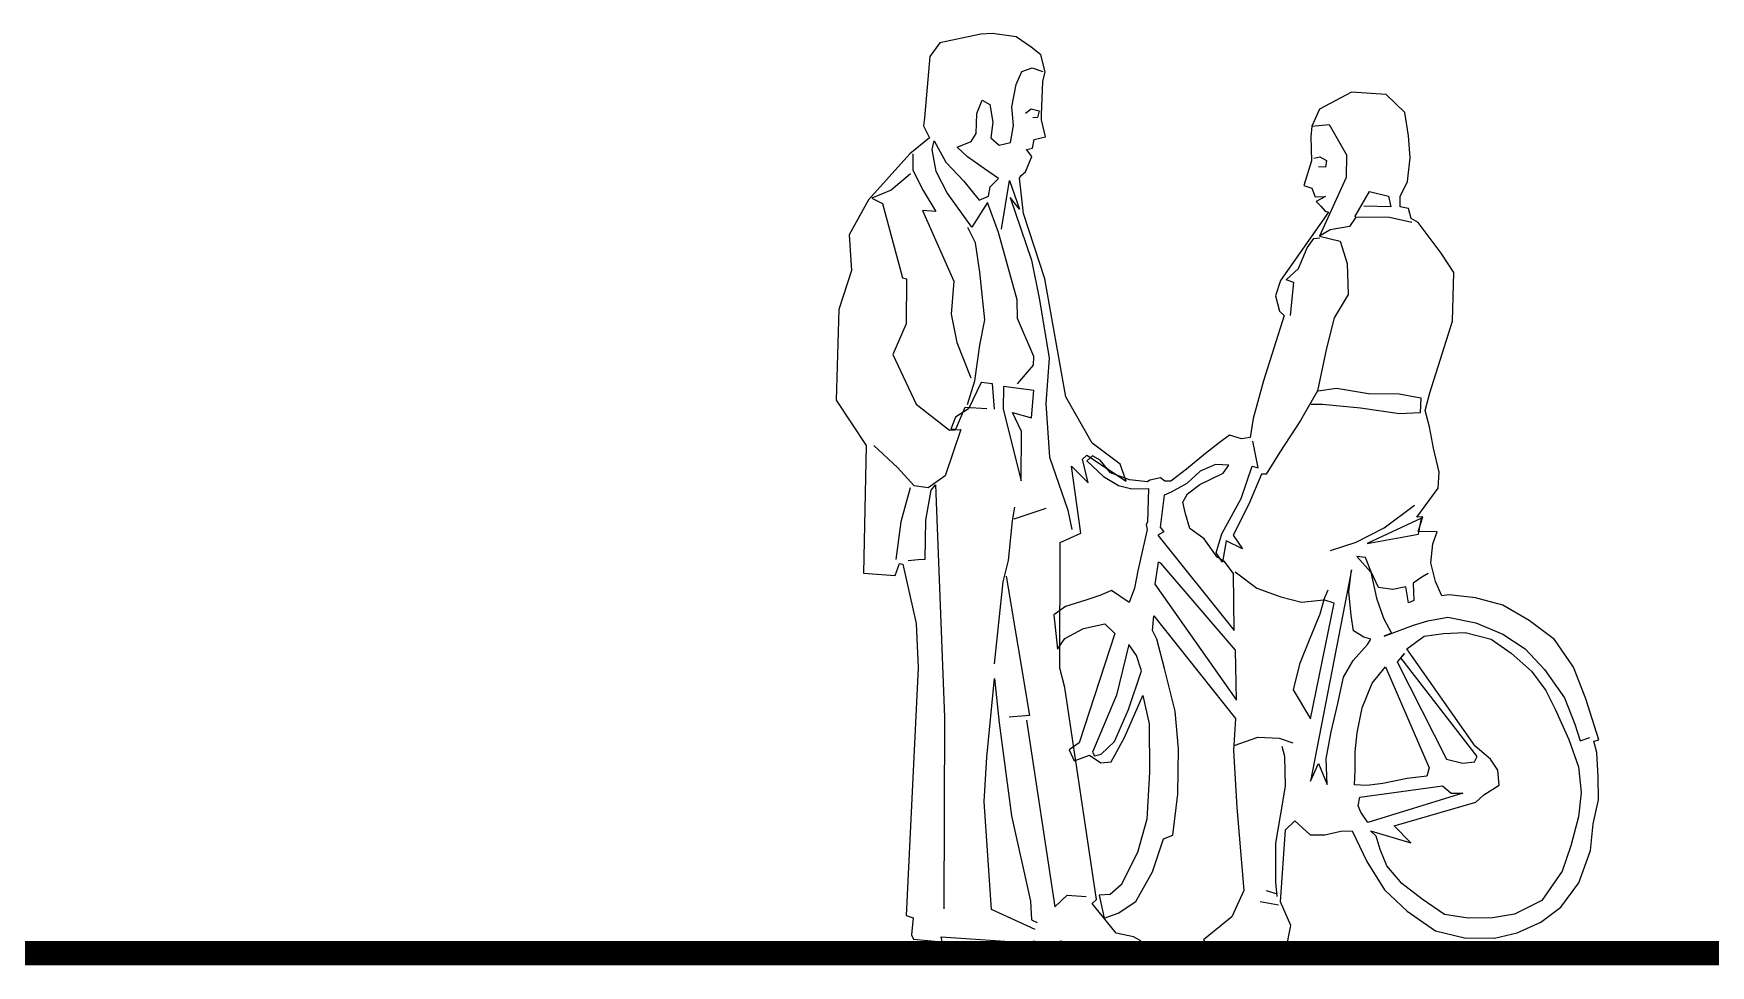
# Model space of a CAD drawing. Header units: millimetres. Extents: x 0 to 35, y -2 to 2.
# Drawn here: x 10.472 to 13.894, y -0.025 to 1.877 of the extents above; entities that cross this region are included whole.
import ezdxf

# ---------------------------------------------------------------- set-up
doc = ezdxf.new("R2010")
doc.units = ezdxf.units.MM
doc.layers.add('45-Biciklisti', color=7, linetype='Continuous')

# ---------------------------------------------------------------- blocks, each defined once
blk = doc.blocks.new('Cyclist 04 - Side view (incl. bystander)')
for p, q in [((-0.6786, 1.8583), (-0.6994, 1.8301)), ((-0.5951, 1.876), (-0.6786, 1.8583)), ((-0.5712, 1.8772), (-0.5951, 1.876)), ((-0.5232, 1.8704), (-0.5712, 1.8772)), ((-0.4926, 1.8496), (-0.5232, 1.8704)), ((-0.4729, 1.8336), (-0.4926, 1.8496)), ((-0.6994, 1.8301), (-0.7099, 1.7049)), ((-0.4635, 1.7992), (-0.4729, 1.8336)), ((-0.5228, 1.7732), (-0.5116, 1.8)), ((-0.5116, 1.8), (-0.4902, 1.8075)), ((-0.4902, 1.8075), (-0.4689, 1.7998)), ((-0.4683, 1.7791), (-0.4635, 1.7992)), ((-0.5318, 1.7277), (-0.5228, 1.7732)), ((-0.471, 1.712), (-0.4683, 1.7791)), ((0.1612, 1.7578), (0.0958, 1.7231)), ((0.2322, 1.753), (0.1612, 1.7578)), ((0.27, 1.716), (0.2322, 1.753)), ((-0.6049, 1.6731), (-0.6032, 1.7142)), ((-0.6032, 1.7142), (-0.5923, 1.7409)), ((-0.5923, 1.7409), (-0.5764, 1.7323)), ((-0.5764, 1.7323), (-0.5704, 1.6963)), ((-0.5284, 1.6892), (-0.5318, 1.7277)), ((-0.5041, 1.7149), (-0.4923, 1.7235)), ((-0.4923, 1.7235), (-0.4761, 1.7196)), ((-0.4761, 1.7196), (-0.4793, 1.7056)), ((-0.471, 1.7008), (-0.471, 1.712)), ((0.0958, 1.7231), (0.0802, 1.688)), ((0.2779, 1.6686), (0.27, 1.716)), ((-0.7099, 1.7049), (-0.7122, 1.689)), ((-0.7122, 1.689), (-0.6998, 1.6641)), ((-0.5704, 1.6963), (-0.5746, 1.6641)), ((-0.5345, 1.6548), (-0.5284, 1.6892)), ((-0.4793, 1.7056), (-0.4892, 1.705)), ((-0.4629, 1.6664), (-0.471, 1.7008)), ((0.0802, 1.688), (0.0785, 1.6666)), ((0.0802, 1.688), (0.1155, 1.6917)), ((0.1155, 1.6917), (0.1512, 1.6293)), ((-0.6998, 1.6641), (-0.7397, 1.6314)), ((-0.6941, 1.6402), (-0.6903, 1.6581)), ((-0.6903, 1.6581), (-0.6668, 1.6147)), ((-0.6432, 1.6449), (-0.6151, 1.6566)), ((-0.6222, 1.6257), (-0.6432, 1.6449)), ((-0.6151, 1.6566), (-0.6049, 1.6731)), ((-0.5746, 1.6641), (-0.5575, 1.6494)), ((-0.5575, 1.6494), (-0.5345, 1.6548)), ((-0.5018, 1.6404), (-0.49, 1.6432)), ((-0.49, 1.6432), (-0.4864, 1.661)), ((-0.4864, 1.661), (-0.4629, 1.6664)), ((0.0785, 1.6666), (0.0796, 1.6172)), ((0.2813, 1.6234), (0.2779, 1.6686)), ((-0.7397, 1.6314), (-0.824, 1.538)), ((-0.7336, 1.6314), (-0.7337, 1.5983)), ((-0.686, 1.5956), (-0.6941, 1.6402)), ((-0.6668, 1.6147), (-0.6296, 1.5761)), ((-0.5879, 1.6008), (-0.6222, 1.6257)), ((-0.5038, 1.5948), (-0.4907, 1.626)), ((-0.4907, 1.626), (-0.5018, 1.6404)), ((0.0796, 1.6172), (0.0639, 1.5669)), ((0.0844, 1.623), (0.0969, 1.6258)), ((0.0969, 1.6258), (0.11, 1.6181)), ((0.11, 1.6181), (0.108, 1.6044)), ((0.1512, 1.6293), (0.1506, 1.5836)), ((0.2758, 1.575), (0.2813, 1.6234)), ((-0.7385, 1.591), (-0.7778, 1.5573)), ((-0.7337, 1.5983), (-0.7125, 1.5568)), ((-0.6635, 1.5519), (-0.686, 1.5956)), ((-0.6296, 1.5761), (-0.5982, 1.5368)), ((-0.5589, 1.5813), (-0.5879, 1.6008)), ((-0.5762, 1.5641), (-0.5589, 1.5813)), ((-0.5528, 1.4781), (-0.5363, 1.5771)), ((-0.5363, 1.5771), (-0.5164, 1.5188)), ((-0.5163, 1.5818), (-0.5127, 1.5875)), ((-0.5082, 1.5098), (-0.5163, 1.5818)), ((-0.5127, 1.5875), (-0.5038, 1.5948)), ((0.108, 1.6044), (0.094, 1.6051)), ((0.1506, 1.5836), (0.1231, 1.5232)), ((0.2604, 1.5448), (0.2758, 1.575)), ((-0.7778, 1.5573), (-0.8176, 1.5409)), ((-0.8176, 1.5409), (-0.7957, 1.5303)), ((-0.7125, 1.5568), (-0.6871, 1.5138)), ((-0.6133, 1.4817), (-0.6635, 1.5519)), ((-0.5982, 1.5368), (-0.5797, 1.545)), ((-0.5797, 1.545), (-0.5762, 1.5641)), ((-0.5164, 1.5188), (-0.5355, 1.5427)), ((-0.5355, 1.5427), (-0.4918, 1.4146)), ((0.0639, 1.5669), (0.0802, 1.5618)), ((0.0802, 1.5618), (0.0871, 1.544)), ((0.0871, 1.544), (0.1085, 1.5447)), ((0.1085, 1.5447), (0.089, 1.534)), ((0.1683, 1.503), (0.198, 1.5548)), ((0.198, 1.5548), (0.2365, 1.5449)), ((0.2365, 1.5449), (0.2419, 1.5235)), ((0.2603, 1.5235), (0.2604, 1.5448)), ((-0.824, 1.538), (-0.864, 1.4665)), ((-0.7957, 1.5303), (-0.7547, 1.3783)), ((-0.6871, 1.5138), (-0.7139, 1.5158)), ((-0.7139, 1.5158), (-0.6502, 1.372)), ((-0.5817, 1.532), (-0.6133, 1.4817)), ((-0.5592, 1.4714), (-0.5817, 1.532)), ((-0.4645, 1.3763), (-0.5082, 1.5098)), ((0.1147, 1.5128), (0.0163, 1.3734)), ((0.089, 1.534), (0.099, 1.5245)), ((0.1231, 1.5232), (0.0959, 1.4634)), ((0.099, 1.5245), (0.1074, 1.5143)), ((0.1074, 1.5143), (0.1147, 1.5128)), ((0.2419, 1.5235), (0.1868, 1.5246)), ((0.2775, 1.5202), (0.2603, 1.5235)), ((0.2829, 1.4995), (0.2775, 1.5202)), ((-0.6061, 1.4502), (-0.6216, 1.4811)), ((0.1179, 1.4764), (0.0959, 1.4634)), ((0.1571, 1.4833), (0.1179, 1.4764)), ((0.1702, 1.5024), (0.1571, 1.4833)), ((0.239, 1.5015), (0.1702, 1.5024)), ((0.2845, 1.4912), (0.239, 1.5015)), ((0.2975, 1.4912), (0.2829, 1.4995)), ((0.3442, 1.429), (0.2975, 1.4912)), ((-0.864, 1.4665), (-0.8588, 1.3935)), ((-0.5973, 1.3903), (-0.6061, 1.4502)), ((-0.521, 1.3337), (-0.5592, 1.4714)), ((0.053, 1.3976), (0.071, 1.4395)), ((0.071, 1.4395), (0.0847, 1.4586)), ((0.0847, 1.4586), (0.0965, 1.4599)), ((0.0959, 1.4634), (0.1379, 1.4537)), ((0.1379, 1.4537), (0.1527, 1.4081)), ((-0.4918, 1.4146), (-0.4755, 1.3336)), ((0.1527, 1.4081), (0.1542, 1.3444)), ((0.3702, 1.3891), (0.3442, 1.429)), ((-0.8588, 1.3935), (-0.8851, 1.314)), ((-0.7547, 1.3783), (-0.747, 1.3767)), ((-0.747, 1.3767), (-0.7473, 1.2846)), ((-0.6502, 1.372), (-0.6558, 1.3045)), ((-0.5871, 1.2925), (-0.5973, 1.3903)), ((-0.4215, 1.1354), (-0.4645, 1.3763)), ((0.0163, 1.3734), (0.0061, 1.3419)), ((0.0281, 1.3747), (0.053, 1.3976)), ((0.0434, 1.3692), (0.0281, 1.3747)), ((0.0369, 1.3017), (0.0434, 1.3692)), ((0.3671, 1.2901), (0.3702, 1.3891)), ((0.0061, 1.3419), (0.0143, 1.3104)), ((0.1542, 1.3444), (0.1257, 1.2967)), ((-0.8851, 1.314), (-0.8903, 1.129)), ((-0.6558, 1.3045), (-0.6442, 1.2465)), ((-0.5205, 1.2958), (-0.521, 1.3337)), ((-0.4755, 1.3336), (-0.4554, 1.2145)), ((0.0238, 1.3018), (-0.0186, 1.1684)), ((0.0143, 1.3104), (0.0238, 1.3018)), ((-0.7473, 1.2846), (-0.7745, 1.2223)), ((-0.5971, 1.2409), (-0.5871, 1.2925)), ((-0.4869, 1.218), (-0.5205, 1.2958)), ((0.1257, 1.2967), (0.1102, 1.235)), ((0.3215, 1.1437), (0.3671, 1.2901)), ((-0.6442, 1.2465), (-0.6157, 1.1747)), ((-0.6074, 1.168), (-0.5971, 1.2409)), ((0.1102, 1.235), (0.0916, 1.1478)), ((-0.7745, 1.2223), (-0.7273, 1.1209)), ((-0.5202, 1.1624), (-0.4876, 1.2002)), ((-0.4876, 1.2002), (-0.4869, 1.218)), ((-0.4554, 1.2145), (-0.4623, 1.1221)), ((-0.6225, 1.12), (-0.6074, 1.168)), ((-0.5944, 1.1651), (-0.62, 1.1111)), ((-0.5715, 1.1625), (-0.5944, 1.1651)), ((-0.0186, 1.1684), (-0.0392, 1.0914)), ((-0.5675, 1.1103), (-0.5715, 1.1625)), ((-0.5489, 1.1567), (-0.5496, 1.1102)), ((-0.4871, 1.1483), (-0.5489, 1.1567)), ((-0.492, 1.0929), (-0.4871, 1.1483)), ((-0.3676, 1.041), (-0.4215, 1.1354)), ((0.0916, 1.1478), (0.057, 1.087)), ((0.0935, 1.1478), (0.1307, 1.1531)), ((0.1307, 1.1531), (0.196, 1.1427)), ((0.196, 1.1427), (0.2587, 1.1416)), ((0.2587, 1.1416), (0.3027, 1.1335)), ((0.3027, 1.1335), (0.3013, 1.103)), ((0.3115, 1.1077), (0.3215, 1.1437)), ((-0.8903, 1.129), (-0.8291, 1.0364)), ((-0.7273, 1.1209), (-0.6593, 1.0675)), ((-0.62, 1.1111), (-0.6468, 1.0939)), ((-0.6462, 1.0697), (-0.6273, 1.1146)), ((-0.6273, 1.1146), (-0.5827, 1.1116)), ((-0.5496, 1.1102), (-0.5131, 0.964)), ((-0.5122, 1.0652), (-0.5305, 1.1038)), ((-0.5305, 1.1038), (-0.492, 1.0929)), ((-0.4623, 1.1221), (-0.455, 1.0122)), ((0.102, 1.12), (0.0791, 1.1201)), ((0.1797, 1.1122), (0.102, 1.12)), ((0.2593, 1.1012), (0.1797, 1.1122)), ((0.3013, 1.103), (0.2593, 1.1012)), ((0.3207, 1.0743), (0.3115, 1.1077)), ((-0.6357, 1.0691), (-0.6678, 0.9742)), ((-0.6593, 1.0675), (-0.6357, 1.0691)), ((-0.6468, 1.0939), (-0.6564, 1.0698)), ((-0.6564, 1.0698), (-0.6462, 1.0697)), ((-0.5131, 0.964), (-0.5122, 1.0652)), ((-0.0392, 1.0914), (-0.0456, 1.0523)), ((0.057, 1.087), (0.0148, 1.0225)), ((0.3285, 1.0309), (0.3207, 1.0743)), ((-0.8291, 1.0364), (-0.8342, 0.7756)), ((-0.7652, 0.9917), (-0.8135, 1.0364)), ((-0.3107, 0.9979), (-0.3676, 1.041)), ((-0.1084, 1.0416), (-0.1365, 1.0203)), ((-0.0877, 1.0572), (-0.1084, 1.0416)), ((-0.0635, 1.0498), (-0.0877, 1.0572)), ((-0.0456, 1.0523), (-0.0635, 1.0498)), ((-0.0292, 0.9904), (-0.0402, 1.0449)), ((0.3402, 0.9819), (0.3285, 1.0309)), ((-0.455, 1.0122), (-0.4177, 0.9042)), ((-0.3907, 0.8573), (-0.4098, 0.994)), ((-0.4098, 0.994), (-0.3761, 0.9598)), ((-0.3875, 1.0086), (-0.3788, 1.0168)), ((-0.3761, 0.9598), (-0.3875, 1.0086)), ((-0.3788, 1.0168), (-0.2984, 0.9634)), ((-0.3671, 1.0155), (-0.3786, 1.005)), ((-0.3786, 1.005), (-0.3446, 0.9728)), ((-0.3518, 1.0062), (-0.3671, 1.0155)), ((-0.3305, 0.9807), (-0.3518, 1.0062)), ((-0.2984, 0.9634), (-0.3107, 0.9979)), ((-0.1365, 1.0203), (-0.1751, 0.988)), ((-0.1165, 0.9977), (-0.1477, 0.9837)), ((-0.0891, 0.996), (-0.1165, 0.9977)), ((-0.1009, 0.9801), (-0.0891, 0.996)), ((-0.0638, 0.9284), (-0.0416, 0.994)), ((-0.0416, 0.994), (-0.0292, 0.9904)), ((0.0148, 1.0225), (-0.0127, 0.978)), ((-0.7312, 0.9537), (-0.7652, 0.9917)), ((-0.6678, 0.9742), (-0.7029, 0.9501)), ((-0.3446, 0.9728), (-0.314, 0.9549)), ((-0.292, 0.9663), (-0.3305, 0.9807)), ((-0.2551, 0.962), (-0.292, 0.9663)), ((-0.25, 0.9655), (-0.2551, 0.962)), ((-0.2286, 0.9703), (-0.25, 0.9655)), ((-0.2197, 0.9632), (-0.2286, 0.9703)), ((-0.2076, 0.9632), (-0.2197, 0.9632)), ((-0.1751, 0.988), (-0.2076, 0.9632)), ((-0.1745, 0.959), (-0.2067, 0.9412)), ((-0.1477, 0.9837), (-0.1745, 0.959)), ((-0.1484, 0.9564), (-0.1009, 0.9801)), ((-0.0223, 0.978), (-0.0485, 0.9163)), ((-0.0127, 0.978), (-0.0223, 0.978)), ((0.3382, 0.9491), (0.3402, 0.9819)), ((-0.7392, 0.9496), (-0.7582, 0.8808)), ((-0.7029, 0.9501), (-0.7312, 0.9537)), ((-0.7072, 0.8842), (-0.6965, 0.9453)), ((-0.6965, 0.9453), (-0.6876, 0.9558)), ((-0.6876, 0.9558), (-0.6691, 0.4816)), ((-0.314, 0.9549), (-0.2867, 0.9478)), ((-0.2867, 0.9478), (-0.2529, 0.9483)), ((-0.2529, 0.9483), (-0.2553, 0.8796)), ((-0.2208, 0.9346), (-0.2292, 0.8693)), ((-0.2067, 0.9412), (-0.2208, 0.9346)), ((-0.1829, 0.9205), (-0.1733, 0.9379)), ((-0.1733, 0.9379), (-0.1484, 0.9564)), ((-0.1031, 0.8559), (-0.0638, 0.9284)), ((0.2944, 0.8899), (0.3382, 0.9491)), ((-0.5305, 0.8825), (-0.5256, 0.9105)), ((-0.5269, 0.8863), (-0.4616, 0.9084)), ((-0.4177, 0.9042), (-0.4095, 0.865)), ((-0.1776, 0.8966), (-0.1829, 0.9205)), ((-0.1684, 0.8669), (-0.1776, 0.8966)), ((-0.0485, 0.9163), (-0.0805, 0.853)), ((0.2278, 0.8681), (0.2897, 0.9148)), ((0.3068, 0.8905), (0.2944, 0.8899)), ((0.2972, 0.8609), (0.3068, 0.8905)), ((-0.7582, 0.8808), (-0.7686, 0.8038)), ((-0.7087, 0.8043), (-0.7072, 0.8842)), ((-0.5383, 0.8013), (-0.5305, 0.8825)), ((-0.4334, 0.838), (-0.3907, 0.8573)), ((-0.256, 0.8646), (-0.2747, 0.7806)), ((-0.2553, 0.8796), (-0.2579, 0.8754)), ((-0.2579, 0.8754), (-0.256, 0.8646)), ((-0.2216, 0.8604), (-0.234, 0.8534)), ((-0.2292, 0.8693), (-0.2216, 0.8604)), ((-0.1392, 0.8461), (-0.1684, 0.8669)), ((-0.115, 0.8174), (-0.1031, 0.8559)), ((0.1707, 0.8393), (0.2278, 0.8681)), ((0.3043, 0.8877), (0.1933, 0.8364)), ((0.1933, 0.8364), (0.2978, 0.8555)), ((0.3364, 0.8602), (0.2972, 0.8609)), ((0.2978, 0.8555), (0.3043, 0.8877)), ((0.3274, 0.8354), (0.3364, 0.8602)), ((-0.4341, 0.5819), (-0.4334, 0.838)), ((-0.234, 0.8534), (-0.0782, 0.6584)), ((-0.1128, 0.8082), (-0.1392, 0.8461)), ((-0.0943, 0.8419), (-0.102, 0.798)), ((-0.0612, 0.8252), (-0.0943, 0.8419)), ((-0.0805, 0.853), (-0.0612, 0.8252)), ((0.1184, 0.8222), (0.1707, 0.8393)), ((0.3231, 0.7969), (0.3274, 0.8354)), ((-0.7702, 0.7707), (-0.7613, 0.7955)), ((-0.7613, 0.7955), (-0.7543, 0.7942)), ((-0.7543, 0.7942), (-0.7272, 0.6728)), ((-0.7431, 0.8015), (-0.7227, 0.8037)), ((-0.7227, 0.8037), (-0.7087, 0.8043)), ((-0.5493, 0.7577), (-0.5383, 0.8013)), ((-0.2335, 0.7983), (-0.2403, 0.7531)), ((-0.2278, 0.7964), (-0.2335, 0.7983)), ((-0.0751, 0.6183), (-0.2278, 0.7964)), ((-0.102, 0.798), (-0.115, 0.8174)), ((-0.0985, 0.7999), (-0.1128, 0.8082)), ((-0.0795, 0.7753), (-0.0985, 0.7999)), ((0.1897, 0.8074), (0.1725, 0.8097)), ((0.1725, 0.8097), (0.2008, 0.7778)), ((0.2008, 0.78), (0.1897, 0.8074)), ((0.3329, 0.7589), (0.3231, 0.7969)), ((-0.8342, 0.7756), (-0.7702, 0.7707)), ((-0.5669, 0.5909), (-0.5493, 0.7577)), ((-0.5432, 0.7695), (-0.4955, 0.4853)), ((-0.2747, 0.7806), (-0.2818, 0.7449)), ((-0.2403, 0.7531), (-0.0731, 0.5164)), ((-0.0782, 0.6584), (-0.0795, 0.7753)), ((-0.076, 0.7785), (-0.0318, 0.7449)), ((0.1616, 0.7823), (0.0777, 0.351)), ((0.1558, 0.7374), (0.1616, 0.7823)), ((0.2163, 0.7462), (0.2008, 0.78)), ((0.2008, 0.7778), (0.2121, 0.7249)), ((0.3046, 0.7673), (0.2874, 0.7556)), ((0.2874, 0.7556), (0.2885, 0.7199)), ((0.3177, 0.7749), (0.3046, 0.7673)), ((0.3456, 0.7293), (0.3329, 0.7589)), ((-0.3786, 0.7216), (-0.422, 0.7074)), ((-0.3525, 0.7304), (-0.3786, 0.7216)), ((-0.3286, 0.7406), (-0.3525, 0.7304)), ((-0.2927, 0.716), (-0.3286, 0.7406)), ((-0.2818, 0.7449), (-0.2927, 0.716)), ((-0.0318, 0.7449), (0.0169, 0.7276)), ((0.0169, 0.7276), (0.0596, 0.7163)), ((0.0596, 0.7163), (0.1048, 0.7216)), ((0.1048, 0.7216), (0.0964, 0.692)), ((0.1048, 0.7216), (0.1138, 0.7417)), ((0.1261, 0.7143), (0.1048, 0.7216)), ((0.1604, 0.6893), (0.1558, 0.7374)), ((0.2121, 0.7249), (0.2267, 0.6837)), ((0.2459, 0.7426), (0.2163, 0.7462)), ((0.2721, 0.7476), (0.2459, 0.7426)), ((0.2777, 0.7151), (0.2721, 0.7476)), ((0.2885, 0.7199), (0.2777, 0.7151)), ((0.3609, 0.7315), (0.3456, 0.7293)), ((0.4144, 0.7256), (0.3609, 0.7315)), ((0.47, 0.7105), (0.4144, 0.7256)), ((-0.422, 0.7074), (-0.4462, 0.6909)), ((-0.4462, 0.6909), (-0.4388, 0.6205)), ((-0.2447, 0.6588), (-0.2424, 0.6888)), ((-0.2424, 0.6888), (-0.0754, 0.4788)), ((0.0964, 0.692), (0.0766, 0.6427)), ((0.0774, 0.4784), (0.1261, 0.7143)), ((0.1655, 0.6578), (0.1604, 0.6893)), ((0.3168, 0.6784), (0.3579, 0.686)), ((0.3579, 0.686), (0.4152, 0.6743)), ((0.5238, 0.6788), (0.47, 0.7105)), ((-0.7272, 0.6728), (-0.7233, 0.5827)), ((-0.4238, 0.6421), (-0.3858, 0.663)), ((-0.3218, 0.6527), (-0.3947, 0.4293)), ((-0.3858, 0.663), (-0.3418, 0.6721)), ((-0.3418, 0.6721), (-0.3218, 0.6527)), ((-0.2359, 0.6413), (-0.2447, 0.6588)), ((0.1864, 0.6453), (0.1655, 0.6578)), ((0.2267, 0.6837), (0.2432, 0.6531)), ((0.2278, 0.6471), (0.2878, 0.6696)), ((0.2432, 0.6531), (0.2278, 0.6471)), ((0.2878, 0.6696), (0.3168, 0.6784)), ((0.3097, 0.6469), (0.3489, 0.6529)), ((0.3489, 0.6529), (0.3932, 0.6543)), ((0.3932, 0.6543), (0.446, 0.6411)), ((0.4152, 0.6743), (0.4699, 0.6513)), ((0.4699, 0.6513), (0.516, 0.6215)), ((0.5753, 0.6402), (0.5238, 0.6788)), ((-0.4388, 0.6205), (-0.4238, 0.6421)), ((-0.2929, 0.63), (-0.318, 0.5269)), ((-0.2773, 0.608), (-0.2929, 0.63)), ((-0.2201, 0.5814), (-0.2359, 0.6413)), ((-0.0731, 0.5164), (-0.0751, 0.6183)), ((0.0766, 0.6427), (0.0551, 0.5899)), ((0.165, 0.5976), (0.194, 0.63)), ((0.2011, 0.6411), (0.1864, 0.6453)), ((0.194, 0.63), (0.2011, 0.6411)), ((0.274, 0.6215), (0.3097, 0.6469)), ((0.4139, 0.4224), (0.274, 0.6215)), ((0.446, 0.6411), (0.487, 0.6121)), ((0.516, 0.6215), (0.5554, 0.5788)), ((0.6143, 0.5837), (0.5753, 0.6402)), ((-0.7233, 0.5827), (-0.7472, 0.0767)), ((-0.424, 0.5421), (-0.4341, 0.5819)), ((-0.2669, 0.5767), (-0.2773, 0.608)), ((0.0551, 0.5899), (0.0425, 0.5374)), ((0.1452, 0.5636), (0.165, 0.5976)), ((0.2037, 0.551), (0.2306, 0.5847)), ((0.2306, 0.5847), (0.3195, 0.3784)), ((0.2692, 0.612), (0.2545, 0.5948)), ((0.2545, 0.5948), (0.3552, 0.3958)), ((0.2621, 0.6031), (0.2692, 0.612)), ((0.4177, 0.4017), (0.2621, 0.6031)), ((0.487, 0.6121), (0.5283, 0.5756)), ((0.6396, 0.5193), (0.6143, 0.5837)), ((-0.5827, 0.4001), (-0.567, 0.5609)), ((-0.567, 0.5609), (-0.5576, 0.4701)), ((-0.2939, 0.4972), (-0.2669, 0.5767)), ((-0.1983, 0.4941), (-0.2201, 0.5814)), ((0.1332, 0.5098), (0.1452, 0.5636)), ((0.1829, 0.5007), (0.2037, 0.551)), ((0.5283, 0.5756), (0.5578, 0.5364)), ((0.5554, 0.5788), (0.5957, 0.521)), ((-0.3589, 0.1098), (-0.424, 0.5421)), ((-0.318, 0.5269), (-0.3673, 0.4101)), ((-0.3017, 0.4402), (-0.2645, 0.5258)), ((-0.2645, 0.5258), (-0.2516, 0.4681)), ((0.0425, 0.5374), (0.0774, 0.4784)), ((0.5578, 0.5364), (0.5768, 0.4978)), ((0.5957, 0.521), (0.6169, 0.4678)), ((0.6662, 0.4355), (0.6396, 0.5193)), ((-0.6691, 0.4816), (-0.6707, 0.0908)), ((-0.4955, 0.4853), (-0.5375, 0.4819)), ((-0.3224, 0.432), (-0.2939, 0.4972)), ((-0.1915, 0.417), (-0.1983, 0.4941)), ((0.12, 0.4522), (0.1332, 0.5098)), ((0.1732, 0.4498), (0.1829, 0.5007)), ((0.5768, 0.4978), (0.605, 0.4363)), ((-0.5576, 0.4701), (-0.5326, 0.2803)), ((-0.5019, 0.4757), (-0.4443, 0.095)), ((-0.2516, 0.4681), (-0.2509, 0.3697)), ((-0.0754, 0.4788), (-0.0794, 0.4141)), ((0.1097, 0.3965), (0.12, 0.4522)), ((0.169, 0.4113), (0.1732, 0.4498)), ((0.6169, 0.4678), (0.6279, 0.4337)), ((-0.3947, 0.4293), (-0.4148, 0.415)), ((-0.4148, 0.415), (-0.4043, 0.3927)), ((-0.3498, 0.4066), (-0.3224, 0.432)), ((-0.3289, 0.3906), (-0.3017, 0.4402)), ((-0.1934, 0.3249), (-0.1915, 0.417)), ((-0.0794, 0.4141), (-0.0724, 0.2976)), ((-0.0781, 0.4243), (-0.03, 0.4408)), ((-0.03, 0.4408), (0.0139, 0.4391)), ((0.0139, 0.4391), (0.0416, 0.4294)), ((0.025, 0.4015), (0.0196, 0.4219)), ((0.1686, 0.3734), (0.169, 0.4113)), ((0.4447, 0.3962), (0.4139, 0.4224)), ((0.605, 0.4363), (0.6243, 0.3805)), ((0.6279, 0.4337), (0.6477, 0.4403)), ((0.656, 0.4326), (0.6662, 0.4355)), ((0.662, 0.4094), (0.656, 0.4326)), ((-0.5883, 0.31), (-0.5827, 0.4001)), ((-0.4043, 0.3927), (-0.3734, 0.4044)), ((-0.3734, 0.4044), (-0.3505, 0.3887)), ((-0.3673, 0.4101), (-0.3632, 0.4031)), ((-0.3632, 0.4031), (-0.3498, 0.4066)), ((-0.3505, 0.3887), (-0.3289, 0.3906)), ((0.0267, 0.3409), (0.025, 0.4015)), ((0.0777, 0.351), (0.0937, 0.3873)), ((0.0937, 0.3873), (0.1115, 0.3445)), ((0.1115, 0.3445), (0.1097, 0.3965)), ((0.3195, 0.3784), (0.3147, 0.3615)), ((0.3552, 0.3958), (0.3883, 0.3881)), ((0.3883, 0.3881), (0.4122, 0.3909)), ((0.4122, 0.3909), (0.4177, 0.4017)), ((0.4596, 0.3736), (0.4447, 0.3962)), ((0.6243, 0.3805), (0.6302, 0.3283)), ((0.6647, 0.3597), (0.662, 0.4094)), ((-0.2509, 0.3697), (-0.2562, 0.2735)), ((0.1672, 0.3438), (0.1686, 0.3734)), ((0.1927, 0.3424), (0.1672, 0.3438)), ((0.2252, 0.3465), (0.1927, 0.3424)), ((0.2746, 0.3566), (0.2252, 0.3465)), ((0.3147, 0.3615), (0.2746, 0.3566)), ((0.4315, 0.3233), (0.4624, 0.343)), ((0.4624, 0.343), (0.4596, 0.3736)), ((0.6652, 0.3129), (0.6647, 0.3597)), ((-0.5736, 0.089), (-0.5883, 0.31)), ((-0.2031, 0.2409), (-0.1934, 0.3249)), ((0.0164, 0.2805), (0.0267, 0.3409)), ((0.1747, 0.3011), (0.1783, 0.3186)), ((0.1783, 0.3186), (0.3468, 0.3414)), ((0.3888, 0.3266), (0.1944, 0.2666)), ((0.2482, 0.2598), (0.4149, 0.3081)), ((0.3468, 0.3414), (0.3646, 0.3267)), ((0.3646, 0.3267), (0.3888, 0.3266)), ((0.4149, 0.3081), (0.4315, 0.3233)), ((0.6302, 0.3283), (0.6247, 0.2786)), ((0.6543, 0.2642), (0.6652, 0.3129)), ((-0.5326, 0.2803), (-0.4939, 0.1063)), ((-0.0724, 0.2976), (-0.0587, 0.128)), ((0.0067, 0.2248), (0.0164, 0.2805)), ((0.1801, 0.288), (0.1747, 0.3011)), ((0.1944, 0.2666), (0.1801, 0.288)), ((0.6247, 0.2786), (0.6086, 0.2191)), ((-0.2562, 0.2735), (-0.2755, 0.2054)), ((-0.2226, 0.2333), (-0.2031, 0.2409)), ((0.0167, 0.1052), (0.0268, 0.2521)), ((0.0268, 0.2521), (0.046, 0.2699)), ((0.046, 0.2699), (0.0768, 0.2418)), ((0.0768, 0.2418), (0.1071, 0.2417)), ((0.1071, 0.2417), (0.1396, 0.2489)), ((0.1396, 0.2489), (0.1628, 0.2495)), ((0.1628, 0.2495), (0.1929, 0.187)), ((0.2001, 0.2501), (0.2825, 0.2253)), ((0.2118, 0.2386), (0.2001, 0.2501)), ((0.2825, 0.2253), (0.2482, 0.2598)), ((0.6493, 0.2097), (0.6543, 0.2642)), ((-0.2755, 0.2054), (-0.3088, 0.1393)), ((-0.2447, 0.1662), (-0.2226, 0.2333)), ((0.0072, 0.145), (0.0067, 0.2248)), ((0.22, 0.2118), (0.2118, 0.2386)), ((0.2337, 0.1786), (0.22, 0.2118)), ((0.6086, 0.2191), (0.5913, 0.1672)), ((0.625, 0.1439), (0.6493, 0.2097)), ((0.1929, 0.187), (0.2288, 0.1296)), ((0.2638, 0.1426), (0.2337, 0.1786)), ((-0.3088, 0.1393), (-0.3315, 0.1196)), ((-0.2786, 0.1054), (-0.2447, 0.1662)), ((0.0094, 0.1161), (0.0072, 0.145)), ((0.3058, 0.1103), (0.2638, 0.1426)), ((0.5913, 0.1672), (0.5497, 0.1074)), ((0.5882, 0.0943), (0.625, 0.1439)), ((-0.4939, 0.1063), (-0.4918, 0.0684)), ((-0.4443, 0.095), (-0.4187, 0.1185)), ((-0.4187, 0.1185), (-0.3802, 0.1156)), ((-0.3681, 0.1012), (-0.3589, 0.1098)), ((-0.3315, 0.1196), (-0.3534, 0.1183)), ((-0.3534, 0.1183), (-0.3434, 0.0715)), ((-0.315, 0.0816), (-0.2786, 0.1054)), ((-0.0587, 0.128), (-0.0831, 0.0743)), ((0.0125, 0.0982), (-0.0251, 0.1047)), ((0.01, 0.1208), (-0.0119, 0.1273)), ((0.0372, 0.0568), (0.0167, 0.1052)), ((0.2288, 0.1296), (0.2751, 0.0855)), ((0.3509, 0.0793), (0.3058, 0.1103)), ((0.5497, 0.1074), (0.4939, 0.0796)), ((-0.7472, 0.0767), (-0.7332, 0.0722)), ((-0.7332, 0.0722), (-0.7368, 0.0372)), ((-0.4842, 0.0483), (-0.5736, 0.089)), ((-0.3192, 0.0409), (-0.3681, 0.1012)), ((-0.3434, 0.0715), (-0.315, 0.0816)), ((-0.0831, 0.0743), (-0.1409, 0.0273)), ((0.2751, 0.0855), (0.333, 0.0456)), ((0.3996, 0.0715), (0.3509, 0.0793)), ((0.4493, 0.072), (0.3996, 0.0715)), ((0.4939, 0.0796), (0.4493, 0.072)), ((0.5477, 0.0635), (0.5882, 0.0943)), ((-0.7368, 0.0372), (-0.7326, 0.0289)), ((-0.4918, 0.0684), (-0.48, 0.0626)), ((-0.2836, 0.0335), (-0.3192, 0.0409)), ((0.0269, 0.0014), (0.0372, 0.0568)), ((0.333, 0.0456), (0.3916, 0.0317)), ((0.4533, 0.0306), (0.4995, 0.0416)), ((0.4995, 0.0416), (0.5477, 0.0635)), ((-0.7326, 0.0289), (-0.6737, 0.0233)), ((-0.6737, 0.0233), (-0.6763, 0.0335)), ((-0.6763, 0.0335), (-0.496, 0.0209)), ((-0.496, 0.0209), (-0.4865, 0.0251)), ((-0.4865, 0.0251), (-0.4741, 0.0113)), ((-0.4741, 0.0113), (-0.4349, 0.0138)), ((-0.4349, 0.0138), (-0.4327, 0.0256)), ((-0.4327, 0.0256), (-0.3655, -0.0014)), ((-0.3655, -0.0014), (-0.2684, 0.0099)), ((-0.2683, 0.0251), (-0.2836, 0.0335)), ((-0.2684, 0.0099), (-0.2683, 0.0251)), ((-0.1409, 0.0273), (-0.1329, 0.019)), ((-0.1329, 0.019), (-0.068, 0.0131)), ((-0.068, 0.0131), (-0.0364, 0.0225)), ((-0.0364, 0.0225), (-0.0269, -0.0014)), ((-0.0269, -0.0014), (0.0269, 0.0014)), ((0.3916, 0.0317), (0.4533, 0.0306))]:
    blk.add_line(p, q)

msp = doc.modelspace()

# ---------------------------------------------------------------- linework, layer by layer
at = {"const_width": 0.05}
msp.add_lwpolyline([(0, 0), (35, 0)], dxfattribs=at)

# ---------------------------------------------------------------- block references
at = {"layer": '45-Biciklisti'}
msp.add_blockref('Cyclist 04 - Side view (incl. bystander)', (13, 0), dxfattribs=at)

doc.saveas('drawing.dxf')
